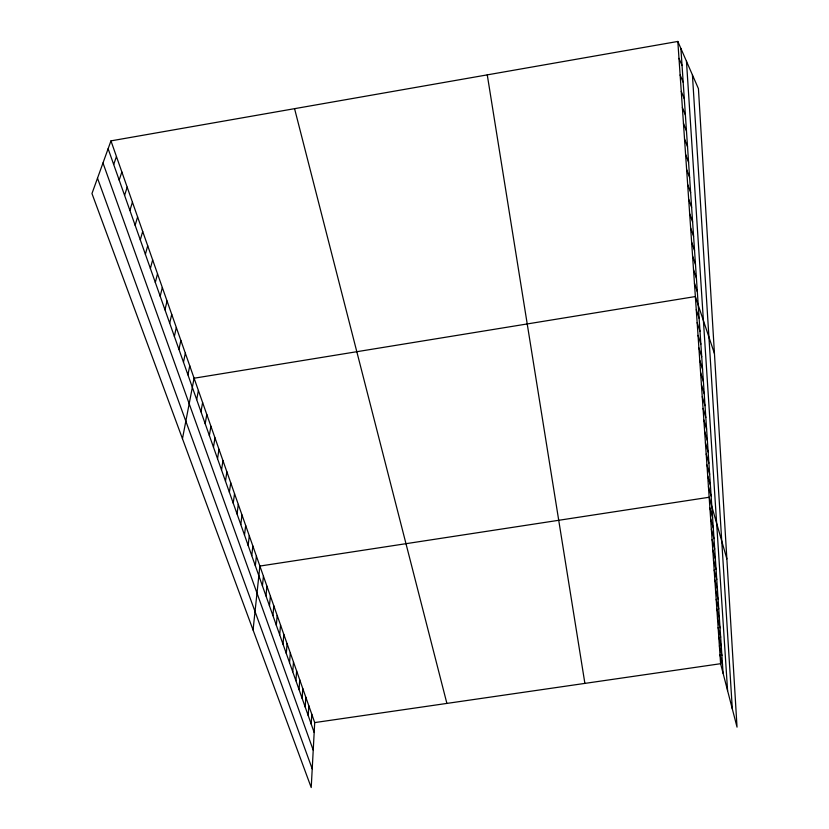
<?xml version="1.0" encoding="UTF-8"?>
<svg xmlns="http://www.w3.org/2000/svg" width="829" height="829" viewBox="0 0 829 829"><rect width="100%" height="100%" fill="white"/><g stroke="black" fill="none" stroke-linecap="round" stroke-linejoin="round"><path stroke-width="1.24" d="M110.962 140.868L314.709 722.587L311.217 787.55L91.967 193.54L110.962 140.868L677.821 41.45L698.432 88.672L737.033 727.137L720.608 663.708L677.821 41.45M311.227 724.1L311.777 714.225M308.233 715.645L308.813 705.759M305.217 707.075L305.818 697.21M302.15 698.412L302.782 688.547M299.062 689.645L299.715 679.79M295.932 680.775L296.616 670.93M292.761 671.801L293.476 661.967M289.549 662.713L290.295 652.889M286.306 653.521L287.083 643.708M283.021 644.216L283.829 634.413M279.694 634.796L280.534 625.004M276.326 625.253L277.197 615.481M272.917 615.605L273.819 605.844M269.466 605.823L270.399 596.082M265.974 595.927L266.938 586.196M262.43 585.896L263.435 576.196M253.063 629.978L259.881 566.062L709.168 497.255L726.857 558.891M255.332 565.761L256.399 556.104M251.757 555.658L252.866 546.021M248.151 545.43L249.291 535.814M244.493 535.068L245.674 525.482M240.783 524.57L242.006 515.006M237.032 513.949L238.296 504.405M233.239 503.182L234.534 493.669M229.384 492.271L230.721 482.799M225.488 481.224L226.866 471.784M221.53 470.033L222.96 460.623M217.53 458.686L218.991 449.318M213.467 447.194L214.98 437.857M209.354 435.546L210.918 426.251M205.188 423.733L206.794 414.479M200.97 411.764L202.618 402.562M196.68 399.64L198.39 390.469M182.463 438.707L194.09 378.221L695.365 296.554L714.453 353.579M187.934 374.863L189.748 365.796M183.478 362.221L185.333 353.206M178.95 349.392L180.857 340.439M174.359 336.387L176.328 327.486M169.696 323.196L171.727 314.357M164.971 309.808L167.054 301.031M160.184 296.233L162.329 287.518M155.313 282.451L157.52 273.808M150.381 268.472L152.65 259.902M145.376 254.285L147.707 245.788M140.288 239.882L142.692 231.467M135.127 225.27L137.604 216.929M129.894 210.431L132.433 202.172M124.578 195.364L127.189 187.188M119.169 180.069L121.863 171.986M113.687 164.525L116.454 156.546M314.709 722.587L720.608 663.708M678.982 58.351L682.049 65.532M680.132 74.993L683.189 82.289M681.262 91.377L684.298 98.786M682.371 107.501L685.396 115.013M683.459 123.386L686.474 131.003M684.536 139.023L687.542 146.733M685.593 154.422L688.588 162.235M686.64 169.593L689.614 177.499M687.666 184.546L690.63 192.535M688.671 199.271L691.635 207.343M97.501 178.194L312.222 768.887M689.676 213.778L692.619 221.934M102.983 162.981L313.227 750.162M690.661 228.068L693.593 236.306M108.122 148.743L314.181 732.473M691.624 242.161L694.547 250.472M692.578 256.057L695.49 264.441M693.521 269.746L696.422 278.202M694.453 283.249L697.334 291.767M696.267 309.673L699.127 318.315M697.158 322.616L700.008 331.32M698.039 335.382L700.868 344.139M698.899 347.973L701.728 356.781M699.759 360.387L702.567 369.247M700.598 372.635L703.396 381.547M701.427 384.729L704.215 393.682M702.246 396.656L705.023 405.661M703.054 408.417L705.821 417.474M703.852 420.034L706.609 429.121M704.65 431.494L707.386 440.624M705.427 442.81L708.153 451.981M706.194 453.981L708.909 463.183M706.95 465.007L709.665 474.24M707.697 475.898L710.401 485.162M708.432 486.644L711.127 495.939M709.914 508.053L712.577 517.41M710.64 518.716L713.303 528.104M711.365 529.244L714.007 538.653M712.08 539.627L714.712 549.067M712.785 549.896L715.406 559.347M713.479 560.031L716.09 569.502M714.173 570.031L716.774 579.533M714.847 579.917L717.437 589.44M715.52 589.688L718.101 599.222M716.183 599.336L718.753 608.89M716.847 608.859L719.396 618.434M717.489 618.279L720.038 627.864M718.132 627.584L720.67 637.18M718.764 636.776L721.292 646.382M719.385 645.864L721.904 655.48M720.007 654.837L722.515 664.475M294.564 108.661L446.893 703.417M487.265 74.869L584.891 683.397M680.899 48.507L723.106 673.355M686.464 61.253L727.582 690.63M692.422 74.9L732.318 708.909"/></g></svg>
